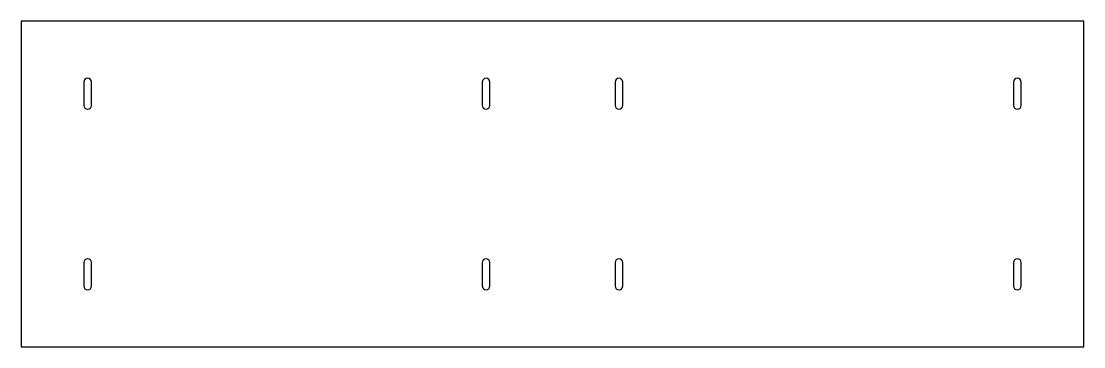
# Model space of a CAD drawing. Header units: millimetres. Extents: x 0 to 2500, y 0 to 766.
import ezdxf

# ---------------------------------------------------------------- set-up
doc = ezdxf.new("R2010")
doc.units = ezdxf.units.MM
doc.layers.add('CORTE', color=7, linetype='CONTINUOUS')

msp = doc.modelspace()

# ---------------------------------------------------------------- linework, layer by layer
at = {"layer": 'CORTE'}
msp.add_lwpolyline([(0, 0), (2500, 0), (2500, 766.2), (0, 766.2)], close=True, dxfattribs=at)
for points in [[(165.2, 568.1), (165.2, 623.1, 1), (147.2, 623.1), (147.2, 568.1, 1)], [(1102.8, 568.1), (1102.8, 623.1, 1), (1084.8, 623.1), (1084.8, 568.1, 1)], [(1415.2, 568.1), (1415.2, 623.1, 1), (1397.2, 623.1), (1397.2, 568.1, 1)], [(2352.8, 568.1), (2352.8, 623.1, 1), (2334.8, 623.1), (2334.8, 568.1, 1)], [(165.2, 143.1), (165.2, 198.1, 1), (147.2, 198.1), (147.2, 143.1, 1)], [(1102.8, 143.1), (1102.8, 198.1, 1), (1084.8, 198.1), (1084.8, 143.1, 1)], [(1415.2, 143.1), (1415.2, 198.1, 1), (1397.2, 198.1), (1397.2, 143.1, 1)], [(2352.8, 143.1), (2352.8, 198.1, 1), (2334.8, 198.1), (2334.8, 143.1, 1)]]:
    msp.add_lwpolyline(points, format="xyb", close=True, dxfattribs=at)

doc.saveas('drawing.dxf')
